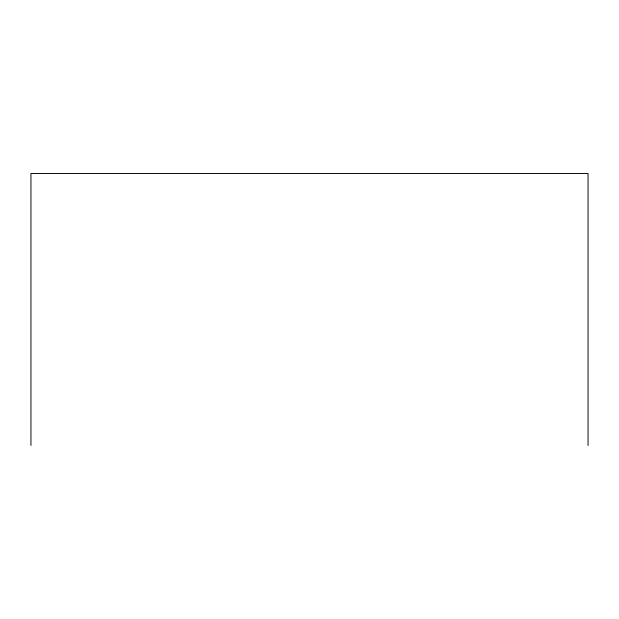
<?xml version="1.0" encoding="UTF-8"?>
<svg xmlns="http://www.w3.org/2000/svg" width="619" height="619" viewBox="0 0 619 619"><rect width="100%" height="100%" fill="white"/><g stroke="black" fill="none" stroke-linecap="round" stroke-linejoin="round"><path stroke-width="0.93" d="M588.05 445.471L588.05 173.529L30.95 173.529L30.95 445.471"/></g></svg>
